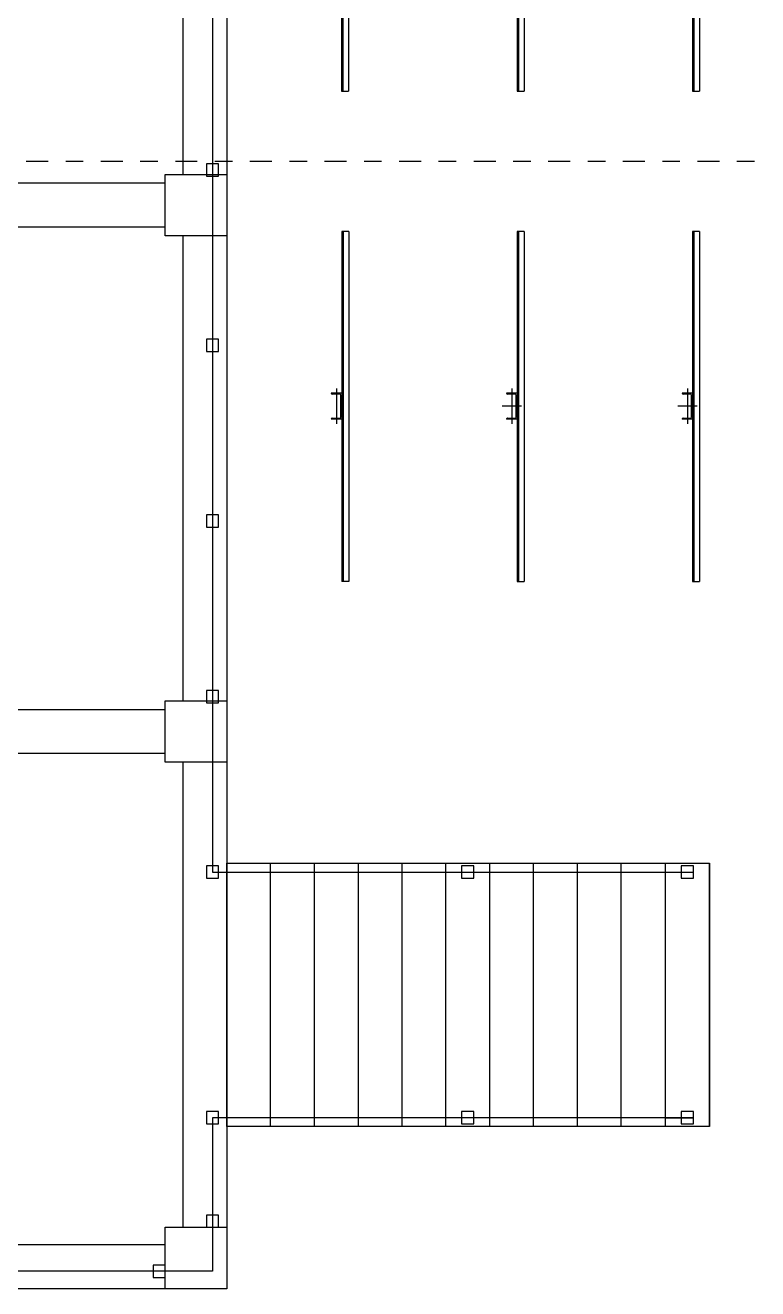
# Model space of a CAD drawing. Header units: metres. Extents: x 529982 to 530436, y 2674144 to 2674502.
# Drawn here: x 530205.18 to 530209.35, y 2674286.85 to 2674294.05 of the extents above; entities that cross this region are included whole.
import ezdxf

# ---------------------------------------------------------------- set-up
doc = ezdxf.new("R2010")
doc.units = ezdxf.units.M
for name, pattern in [('CENTER', [2, 1.25, -0.25, 0.25, -0.25]), ('DASHED2', [0.375, 0.25, -0.125]), ('PHANTOM', [63.5, 31.75, -6.35, 6.35, -6.35, 6.35, -6.35])]:
    doc.linetypes.add(name, pattern=pattern)
doc.layers.add('IDT', color=7, linetype='Continuous')

# ---------------------------------------------------------------- blocks, each defined once
blk = doc.blocks.new('IDT')
at = {"layer": 'IDT', "color": 8}
for p, q in [((25.552, 18.0601), (25.552, 18.4101)), ((25.552, 18.4101), (25.902, 18.4101)), ((25.902, 18.4101), (25.902, 18.0601)), ((25.902, 18.4101), (29.552, 18.4101)), ((25.902, 18.3453), (25.902, 18.2753)), ((25.972, 18.3453), (25.902, 18.3453)), ((25.972, 18.2753), (25.972, 18.3453)), ((25.902, 18.2753), (25.972, 18.2753)), ((25.902, 18.1601), (29.552, 18.1601)), ((25.902, 18.0601), (25.552, 18.0601)), ((25.552, 15.4101), (25.552, 18.0601)), ((25.5981, 18.0601), (25.5981, 17.9901)), ((25.6681, 18.0601), (25.5981, 18.0601)), ((25.6681, 17.9901), (25.6681, 18.0601)), ((25.802, 15.4101), (25.802, 18.0601)), ((25.5981, 17.9901), (25.6681, 17.9901)), ((22.802, 15.9851), (22.802, 17.4851)), ((22.802, 17.4851), (25.552, 17.4851)), ((22.802, 17.4851), (22.802, 15.9851)), ((22.892, 17.4703), (22.892, 17.4003)), ((22.962, 17.4703), (22.892, 17.4703)), ((23.0479, 17.4353), (22.892, 17.4353)), ((22.962, 17.4003), (22.962, 17.4703)), ((23.052, 17.4851), (23.052, 15.9851)), ((23.3037, 17.4851), (23.3037, 15.9851)), ((23.5537, 17.4851), (23.5537, 15.9851)), ((23.8037, 17.4851), (23.8037, 15.9851)), ((24.0537, 17.4851), (24.0537, 15.9851)), ((24.1437, 17.4703), (24.1437, 17.4003)), ((24.2137, 17.4703), (24.1437, 17.4703)), ((24.2137, 17.4003), (24.2137, 17.4703)), ((24.3037, 17.4851), (24.3037, 15.9851)), ((24.5537, 15.9851), (24.5537, 17.4851)), ((24.8029, 15.9851), (24.8029, 17.4851)), ((25.0537, 15.9851), (25.0537, 17.4851)), ((25.3037, 15.9851), (25.3037, 17.4851)), ((25.552, 17.4851), (25.552, 15.9851)), ((25.5981, 17.4703), (25.5981, 17.4003)), ((25.6681, 17.4703), (25.5981, 17.4703)), ((25.6681, 17.4003), (25.6681, 17.4703)), ((22.892, 17.4003), (22.962, 17.4003)), ((24.1437, 17.4003), (24.2137, 17.4003)), ((25.5981, 17.4003), (25.6681, 17.4003)), ((22.892, 16.0703), (22.892, 16.0003)), ((22.962, 16.0703), (22.892, 16.0703)), ((22.962, 16.0003), (22.962, 16.0703)), ((24.1437, 16.0703), (24.1437, 16.0003)), ((24.2137, 16.0703), (24.1437, 16.0703)), ((24.2137, 16.0003), (24.2137, 16.0703)), ((25.5981, 16.0703), (25.5981, 16.0003)), ((25.6681, 16.0703), (25.5981, 16.0703)), ((25.6681, 16.0003), (25.6681, 16.0703)), ((22.892, 16.0003), (22.962, 16.0003)), ((24.1437, 16.0003), (24.2137, 16.0003)), ((25.5981, 16.0003), (25.6681, 16.0003)), ((25.552, 15.9851), (22.802, 15.9851)), ((25.552, 15.0601), (25.552, 15.4101)), ((25.552, 15.4101), (25.902, 15.4101)), ((25.902, 15.4101), (25.902, 15.0601)), ((25.902, 15.3601), (29.552, 15.3601)), ((25.902, 15.0601), (25.552, 15.0601)), ((25.552, 12.4101), (25.552, 15.0601)), ((25.5981, 15.0703), (25.5981, 15.0003)), ((25.6681, 15.0703), (25.5981, 15.0703)), ((25.6681, 15.0003), (25.6681, 15.0703)), ((25.802, 12.4101), (25.802, 15.0601)), ((25.902, 15.1101), (29.552, 15.1101)), ((25.5981, 15.0003), (25.6681, 15.0003)), ((25.5981, 14.0703), (25.5981, 14.0003)), ((25.6681, 14.0703), (25.5981, 14.0703)), ((25.6681, 14.0003), (25.6681, 14.0703)), ((25.5981, 14.0003), (25.6681, 14.0003)), ((25.5981, 13.0685), (25.5981, 12.9985)), ((25.6681, 13.0685), (25.5981, 13.0685)), ((25.6681, 12.9985), (25.6681, 13.0685)), ((25.5981, 12.9985), (25.6681, 12.9985)), ((25.552, 12.0601), (25.552, 12.4101)), ((25.552, 12.4101), (25.902, 12.4101)), ((25.902, 12.4101), (25.902, 12.0601)), ((25.902, 12.3601), (29.552, 12.3601)), ((25.902, 12.1101), (29.552, 12.1101)), ((25.902, 12.0601), (25.552, 12.0601)), ((25.552, 9.4101), (25.552, 12.0601)), ((25.5981, 12.0685), (25.5981, 11.9985)), ((25.6681, 12.0685), (25.5981, 12.0685)), ((25.6681, 11.9985), (25.6681, 12.0685)), ((25.802, 9.4101), (25.802, 12.0601)), ((25.5981, 11.9985), (25.6681, 11.9985))]:
    blk.add_line(p, q, dxfattribs=at)
at = {"layer": 'IDT', "color": 8, "linetype": 'DASHED2', "ltscale": 5}
for p, q in [((25.552, 17.3101), (25.552, 18.4101)), ((25.552, 18.4101), (26.652, 18.4101))]:
    blk.add_line(p, q, dxfattribs=at)
at = {"layer": 'IDT', "color": 8, "linetype": 'PHANTOM', "ltscale": 0.25}
for p, q in [((25.6331, 17.4353), (25.6331, 18.3103)), ((25.6331, 18.3103), (33.7831, 18.3103)), ((22.892, 17.4353), (25.6331, 17.4353)), ((25.6331, 16.0353), (22.892, 16.0353)), ((25.6331, 9.1603), (25.6331, 16.0353))]:
    blk.add_line(p, q, dxfattribs=at)
at = {"layer": 'IDT', "color": 253}
for p, q in [((22.8575, 12.3851), (22.8575, 14.3804)), ((22.8975, 14.3804), (22.8575, 14.3804)), ((22.8975, 12.3851), (22.8975, 14.3804)), ((23.8575, 12.3851), (23.8575, 14.3804)), ((23.8975, 14.3804), (23.8575, 14.3804)), ((23.8975, 12.3851), (23.8975, 14.3804)), ((24.8565, 12.3851), (24.8565, 14.3804)), ((24.8565, 14.3804), (24.8965, 14.3804)), ((24.8965, 12.3851), (24.8965, 14.3804)), ((22.8975, 13.3051), (22.8975, 13.4551)), ((22.8975, 13.4551), (22.9575, 13.4551)), ((22.9035, 13.4431), (22.9035, 13.3171)), ((23.8975, 13.3051), (23.8975, 13.4551)), ((23.8975, 13.4551), (23.9575, 13.4551)), ((23.9035, 13.4431), (23.9035, 13.3171)), ((24.8965, 13.3051), (24.8965, 13.4551)), ((24.8965, 13.4551), (24.9565, 13.4551)), ((24.9025, 13.4431), (24.9025, 13.3171)), ((22.9575, 13.3051), (22.8975, 13.3051)), ((22.9095, 13.3111), (22.9515, 13.3111)), ((22.9575, 13.3051), (22.9575, 13.3051)), ((23.9575, 13.3051), (23.8975, 13.3051)), ((23.9095, 13.3111), (23.9515, 13.3111)), ((23.9575, 13.3051), (23.9575, 13.3051)), ((24.9565, 13.3051), (24.8965, 13.3051)), ((24.9085, 13.3111), (24.9505, 13.3111)), ((24.9565, 13.3051), (24.9565, 13.3051)), ((22.8575, 12.3851), (22.8975, 12.3851)), ((23.8575, 12.3851), (23.8975, 12.3851)), ((24.8565, 12.3851), (24.8965, 12.3851)), ((22.8575, 9.5904), (22.8575, 11.5851)), ((22.8975, 11.5851), (22.8575, 11.5851)), ((22.8975, 9.5904), (22.8975, 11.5851)), ((23.8575, 9.5904), (23.8575, 11.5851)), ((23.8975, 11.5851), (23.8575, 11.5851)), ((23.8975, 9.5904), (23.8975, 11.5851)), ((24.8575, 9.5904), (24.8575, 11.5851)), ((24.8975, 11.5851), (24.8575, 11.5851)), ((24.8975, 9.5904), (24.8975, 11.5851))]:
    blk.add_line(p, q, dxfattribs=at)
at = {"layer": 'IDT', "color": 253, "linetype": 'Continuous', "ltscale": 0.3}
for p, q in [((22.8902, 12.3851), (22.8902, 14.3804)), ((23.8902, 12.3851), (23.8902, 14.3804)), ((24.8892, 12.3851), (24.8892, 14.3804)), ((22.8902, 9.5904), (22.8902, 11.5851)), ((23.8902, 9.5904), (23.8902, 11.5851)), ((24.8902, 9.5904), (24.8902, 11.5851))]:
    blk.add_line(p, q, dxfattribs=at)
at = {"layer": 'IDT', "color": 253, "ltscale": 0.5}
for p, q in [((22.9275, 13.2801), (22.9275, 13.4801)), ((23.9275, 13.2801), (23.9275, 13.4801)), ((24.9265, 13.2801), (24.9265, 13.4801)), ((22.8725, 13.3801), (22.9825, 13.3801)), ((23.8725, 13.3801), (23.9825, 13.3801))]:
    blk.add_line(p, q, dxfattribs=at)
at = {"layer": 'IDT', "color": 253, "linetype": 'ByBlock', "ltscale": 0.5}
for p, q in [((22.9515, 13.4491), (22.9095, 13.4491)), ((22.9575, 13.4551), (22.9575, 13.4551)), ((23.9515, 13.4491), (23.9095, 13.4491)), ((23.9575, 13.4551), (23.9575, 13.4551)), ((24.9505, 13.4491), (24.9085, 13.4491)), ((24.9565, 13.4551), (24.9565, 13.4551))]:
    blk.add_line(p, q, dxfattribs=at)
at = {"layer": 'IDT', "color": 8, "linetype": 'CENTER', "ltscale": 0.1}
blk.add_line((12.5447, 11.9854), (27.1642, 11.9854), dxfattribs=at)
at = {"layer": 'IDT', "color": 253}
for centre, start, end in [((22.9095, 13.4431), 90, 180), ((23.9095, 13.4431), 90, 180), ((24.9085, 13.4431), 90, 180), ((22.9095, 13.3171), 180, 270), ((22.9515, 13.3051), 0, 90), ((23.9095, 13.3171), 180, 270), ((23.9515, 13.3051), 0, 90), ((24.9085, 13.3171), 180, 270), ((24.9505, 13.3051), 0, 90)]:
    blk.add_arc(centre, 0.006, start, end, dxfattribs=at)
at = {"layer": 'IDT', "color": 253, "linetype": 'ByBlock', "ltscale": 0.5}
for centre in [(22.9515, 13.4551), (23.9515, 13.4551), (24.9505, 13.4551)]:
    blk.add_arc(centre, 0.006, 270, 0, dxfattribs=at)

msp = doc.modelspace()

# ---------------------------------------------------------------- block references
at = {"layer": 'IDT', "color": 8, "rotation": 180}
msp.add_blockref('IDT', (530231.8793, 2674305.2589), dxfattribs=at)

doc.saveas('drawing.dxf')
